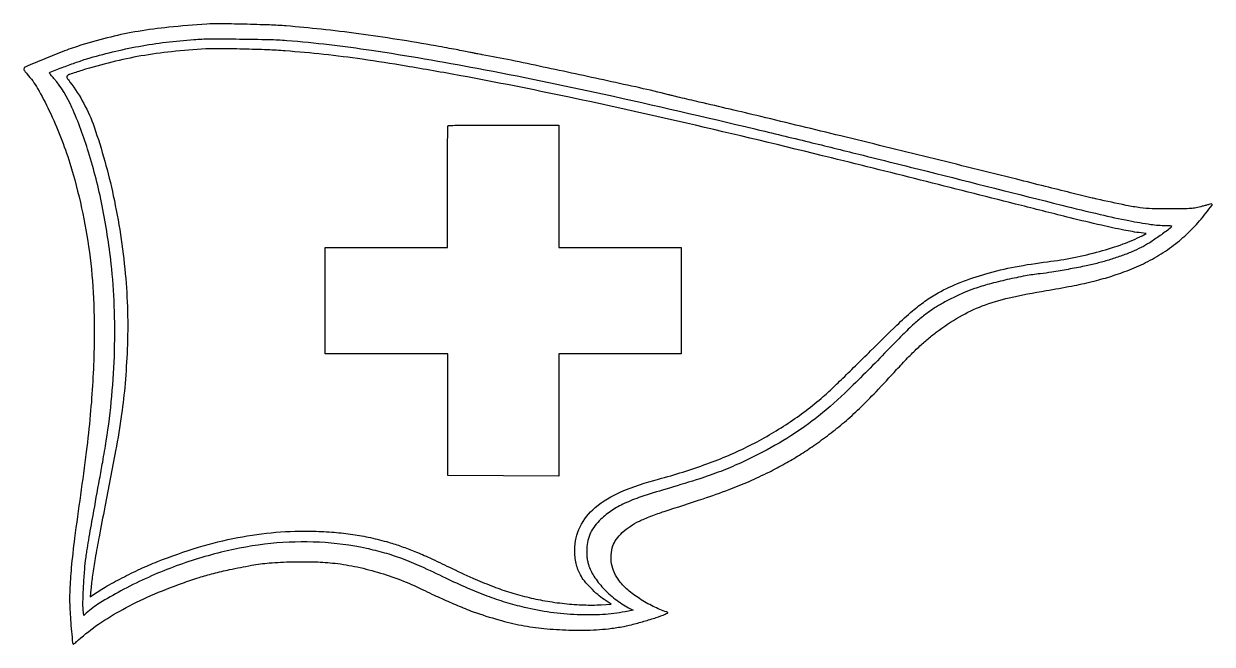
# Model space of a CAD drawing. Extents: x 194 to 1389, y 213 to 837.
import ezdxf

# ---------------------------------------------------------------- set-up
doc = ezdxf.new("R2010")
doc.units = 0

msp = doc.modelspace()

# ---------------------------------------------------------------- linework, layer by layer
for points in [[(378, 836.418694, 0.008622), (339.802405, 833.229402, 0.016216), (309.119183, 829.125094, 0.018293), (281.382885, 823.445329, 0.015417), (252.487822, 815.467112, 0.014511), (235.063672, 809.513514, 0.009239), (215.137384, 801.629773, 0.002629), (195.474121, 793.305115, 0.29979), (194, 791.067491, 0.139), (194.172271, 790.459781, 0.014668), (194.990852, 789.215236, 0.01724), (196.08128, 787.76769, 0.013019), (197.373114, 786.252881, -0.052821), (207.796316, 771.854979, -0.018694), (219.647307, 749.294745, -0.01813), (231.043919, 723.076682, -0.01899), (240.320061, 696.5, -0.019982), (252.172199, 651.563012, -0.021941), (259.972503, 607.198357, -0.021201), (264.038524, 560.993237, -0.016445), (264.669195, 510.5, -0.009212), (263.380356, 477.317559, -0.008762), (260.85805, 443.645597, -0.00778), (256.845837, 406.589006, -0.004758), (251.017273, 363, 0.003126), (245.065374, 319.568386, 0.009423), (241.751531, 289.862427, 0.013579), (240.284491, 267.356613, 0.021396), (240.378365, 248, 0.006478), (241.010569, 237.578924, 0.004631), (241.976817, 225.937365, 0.001075), (243.07051, 214.364139, 0.154107), (243.598745, 213.122298, 0.39508), (243.864803, 213.092834, 0.004828), (245.361191, 214.234832, 0.011059), (247.118791, 215.666772, 0.006636), (249.14453, 217.440036, -0.033712), (269.257122, 233.208436, -0.024443), (293.547194, 248.055376, -0.022175), (321.747814, 261.866862, -0.016985), (353.667541, 274.509217, -0.008872), (370.233784, 280.098581, -0.013842), (384.705186, 284.259514, -0.011958), (400.82021, 288.00519, -0.004812), (423, 292.382222, -0.027056), (440.826053, 294.73303, -0.013163), (463.766154, 295.896991, -0.013143), (487.255875, 295.852064, -0.021912), (506.978849, 294.429271, -0.02452), (529.380855, 290.702189, -0.020569), (552.685654, 284.626581, -0.020355), (575.690186, 276.570151, -0.022482), (597.195401, 266.901362, 0.011291), (606.774014, 262.334484, 0.00298), (622.293087, 255.471788, 0.002699), (637.771647, 248.836151, 0.015946), (646.00086, 245.665976, 0.014674), (671.672323, 237.542294, 0.02212), (694.499322, 232.127643, 0.022888), (717.121501, 228.872758, 0.017388), (742.130045, 227.311224, 0.008208), (757.319681, 227.141524, 0.014112), (769.96723, 227.564946, 0.015034), (781.997715, 228.671898, 0.011089), (795.23577, 230.591418, 0.020061), (805.060239, 232.647353, 0.009233), (817.678576, 236.069991, 0.009183), (830.051743, 239.92052, 0.022194), (839, 243.334174, 0.007673), (841.008081, 244.240998, 0.132511), (841.552431, 244.702302, 0.444273), (841.461129, 245.089003, 0.046481), (840.5, 245.506601, -0.035689), (826.899974, 251.070444, -0.029041), (813.218872, 258.862792, -0.029951), (801.273312, 267.677085, -0.057464), (793.077067, 276.293407, -0.053923), (787.997187, 284.80892, -0.061566), (785.130279, 293.847204, -0.063737), (784.607031, 303.036488, -0.064943), (786.425193, 312, -0.076868), (789.901308, 318.624134, -0.045809), (795.84044, 325.284051, -0.041133), (803.708966, 331.50222, -0.033923), (813, 336.806286, -0.013563), (818.050676, 339.084762, -0.006423), (824.675, 341.759964, -0.006361), (831.681328, 344.383173, -0.008947), (838, 346.530791, 0.002927), (877.324184, 359.370417, 0.009523), (903.162369, 368.524678, 0.013376), (923.429214, 376.767689, 0.012995), (943.424939, 386.157575, 0.010815), (959.362284, 394.589847, 0.012887), (974.000071, 403.246153, 0.012549), (988.491986, 412.842952, 0.009357), (1004, 424.119846, 0.015436), (1019.244151, 436.404656, 0.013828), (1034.286149, 450.052273, 0.011336), (1051.036832, 466.862027, 0.005492), (1071.726181, 489.071253, -0.007392), (1082.815499, 500.884865, -0.011352), (1092.794418, 510.747242, -0.012786), (1102.190856, 519.17746, -0.015154), (1111.5, 526.634426, -0.029647), (1135.034473, 542.248985, -0.041064), (1157.890092, 553.132985, -0.034897), (1184.910877, 561.272445, -0.014873), (1222, 568.523727, 0.006595), (1247.726109, 573.112665, 0.012633), (1268.215261, 577.586437, 0.014829), (1286.057765, 582.522451, 0.015018), (1303.5, 588.488723, 0.027342), (1322.105241, 596.670166, 0.026721), (1339.85491, 606.889317, 0.02728), (1356.038166, 618.697796, 0.031959), (1369.955598, 631.632222, 0.012832), (1376.153245, 638.523803, 0.009386), (1382.687891, 646.473732, 0.002584), (1388.90287, 654.414912, 0.377627), (1388.834196, 655.499138, 0.255348), (1388.512842, 655.593422, 0.002003), (1385.797154, 654.990049, 0.006609), (1382.654454, 654.234777, 0.00412), (1378.990712, 653.270686, -0.017187), (1372.783417, 651.809556, -0.028667), (1367.468684, 651.063342, -0.016926), (1360.46427, 650.724579, -0.00259), (1346.5, 650.594731, -0.008358), (1328.610943, 650.820074, -0.026205), (1316.633075, 651.800951, -0.017782), (1302.655506, 654.195508, -0.0023), (1273, 660.511046, -0.0068), (1268.285505, 661.605116, -0.000167), (1246.671875, 666.939293, -0.000362), (1221.326525, 673.222852, -0.000246), (1192.5, 680.406645, 0.000767), (1104.264961, 702.297802, 0.000756), (1015.506674, 724.032, 0.000792), (935.003203, 743.480874, 0.001737), (873.311647, 758.055053, -0.000517), (863.241409, 760.408138, -0.000629), (853.815202, 762.633526, -0.000528), (845.889102, 764.524128, -0.004409), (842.311647, 765.414875, 0.00924), (813.357248, 772.327839, 0.001092), (748.703787, 786.358763, 0.001084), (683.965605, 800.113367, 0.009382), (655, 805.636618, -0.005254), (653.507405, 805.90848, -0.000744), (650.44375, 806.504545, -0.000848), (646.820524, 807.221455, -0.000722), (643, 807.989872, 0.002223), (636.440091, 809.288781, 0.001366), (628.703769, 810.763004, 0.001147), (619.523389, 812.464624, 0.000668), (608.5, 814.466491, 0.005682), (569.588965, 821.023541, 0.005727), (530.642307, 826.676044, 0.005918), (492.994044, 831.247667, 0.00743), (458, 834.5519, 0.010709), (441.086784, 835.531703, 0.003279), (415.497644, 836.296782, 0.00275), (390.230988, 836.747342, 0.019599)], [(458.5, 820.03141, -0.017699), (543.67704, 810.156065, -0.008984), (650.047568, 792.029726, -0.007555), (777.63523, 765.918776, -0.004477), (929, 731.127323, -0.00094), (983.44238, 717.991017, -0.001186), (1033.761808, 705.622819, -0.000664), (1102.555522, 688.443566, -0.000104), (1238, 654.3991, 0.004077), (1276.337832, 645.085975, 0.009366), (1305.376058, 638.853537, 0.011943), (1327.402537, 635.099611, 0.036246), (1342.551216, 634, -0.00885), (1344.640383, 633.963017, -0.014669), (1346.39942, 633.848984, -0.008336), (1347.819431, 633.691081, -0.377368), (1348, 633.485904, -0.236847), (1346.870001, 631.234214, -0.005158), (1336.667422, 623.791678, -0.012394), (1326.209766, 616.711681, -0.025722), (1317.654258, 611.82547, -0.019157), (1308.311794, 607.550195, -0.011846), (1297.039463, 603.214714, -0.011455), (1284.974542, 599.208873, -0.012838), (1273.186137, 595.921089, -0.011317), (1260.684846, 593.077191, -0.005124), (1244.195261, 589.89223, -0.005073), (1227.850084, 587.079644, -0.013139), (1216, 585.482364, 0.019079), (1201.261622, 583.317254, 0.009781), (1182.965564, 579.540348, 0.00978), (1164.698234, 575.017854, 0.017789), (1150, 570.506144, 0.017957), (1139.680232, 566.511667, 0.012855), (1128.434903, 561.341658, 0.01289), (1117.522012, 555.626717, 0.018646), (1108.217035, 549.979452, 0.021749), (1098.829474, 543.188442, 0.017026), (1089.242301, 535.050782, 0.012429), (1077.74585, 524.064588, 0.004532), (1062, 507.961091, -0.008979), (1023.148184, 468.927441, -0.02284), (993.215206, 442.456136, -0.028474), (965.24389, 422.423847, -0.023627), (933.415285, 404.313101, -0.011227), (911.914266, 393.989939, -0.016131), (892.400888, 385.90242, -0.013685), (870.159827, 378.202633, -0.005564), (839.5, 368.893294, 0.009479), (814.569976, 361.110019, 0.028032), (797.903692, 354.499201, 0.03886), (785.416756, 347.492348, 0.040779), (774.378277, 338.737253, 0.040306), (768.319591, 332.07742, 0.05318), (764.023599, 325.091479, 0.054384), (761.363859, 317.485922, 0.045026), (760.184767, 308.981393, 0.012368), (760.074923, 304.214545, 0.026185), (760.274489, 300.526138, 0.028732), (760.840843, 297.100819, 0.018396), (761.870377, 293.200844, 0.069951), (767.321676, 281.456178, 0.043332), (776.672691, 269.428476, 0.041034), (788.691087, 258.425444, 0.042951), (802.171053, 249.719448), (806.842105, 247.242337), (798.671053, 245.644197, -0.034512), (776.071843, 242.823966, -0.024544), (750.537026, 242.668774, -0.023529), (723.785931, 245.084236, -0.023843), (697.5, 249.997298, -0.016105), (678.797133, 255.06612, -0.015001), (660.00553, 261.437006, -0.013812), (640.219752, 269.442865, -0.009835), (618.5, 279.450856, 0.007105), (593.462921, 291.153565, 0.016358), (574.240126, 299.062348, 0.019819), (556.995348, 304.738313, 0.017131), (538.5, 309.344529, 0.040123), (491.212472, 315.50853, 0.037624), (442.502328, 314.251862, 0.035911), (392.411365, 305.509182, 0.030183), (341.002655, 289.328248, 0.016391), (316.204712, 278.900452, 0.015211), (291.506468, 266.624915, 0.015453), (270.183894, 254.343137, 0.047165), (256.879089, 244.275961), (254.258178, 241.873168), (253.735318, 247.686584, -0.03052), (253.496212, 256.021775, -0.005438), (254.170028, 271.602939, -0.006297), (255.256894, 287.87625, -0.013163), (256.595049, 300.5, -0.006913), (257.551852, 307.017715, -0.001665), (259.322105, 317.7875, -0.001709), (261.437271, 330.134375, -0.001696), (263.642431, 342.5, 0.000126), (270.282398, 379.069666, 0.00098), (273.343741, 396.14483, 0.002078), (275.271033, 407.286479, 0.002709), (276.937241, 417.5, 0.016296), (282.527752, 462.460611, 0.015784), (285.253217, 508.171128, 0.016077), (285.066439, 553.047478, 0.01883), (281.920547, 595.5, 0.021545), (272.837861, 653.739487, 0.025505), (259.120114, 707.734775, 0.027758), (242.460386, 752.635198, 0.073325), (224.377366, 781.659492, -0.004569), (222.699736, 783.673899, -0.006989), (221.285851, 785.453709, -0.002947), (220.113593, 786.991115, -0.162804), (220, 787.330731, -0.310865), (220.611798, 788.219662, -0.000962), (234.135753, 793.361045, -0.005611), (247.090367, 798.09202, -0.011071), (257.5, 801.504552, -0.014941), (283.123299, 808.451792, -0.013965), (309.697258, 814.031353, -0.013706), (337.04797, 818.210288, -0.013103), (365, 820.958471, -0.017318), (380.991428, 821.553084, -0.003112), (410.80738, 821.443045, -0.003301), (440.728097, 820.9488, -0.014229)], [(377, 811.406061, 0.012206), (342.618553, 808.647829, 0.016735), (311.879237, 804.380825, 0.017466), (282.561964, 798.244576, 0.015441), (252.5, 789.855575, 0.002705), (240.059674, 785.892214, 0.113739), (237.675498, 784.461971, 0.350366), (237.433942, 782.613627, 0.027529), (240.430168, 778.22554, -0.080341), (264.753938, 733.037724, -0.030572), (284.059402, 663.911808, -0.029561), (296.077875, 585.51118, -0.033797), (298.006838, 509.69578, -0.010314), (295.830594, 475.065286, -0.014382), (292.356425, 444.217329, -0.010668), (286.338613, 407.452978, -0.003091), (275.495421, 351, 0.001989), (269.67731, 321.065508, 0.005097), (265.773808, 299.342608, 0.006919), (263.150215, 282.415145, 0.011431), (261.460459, 268.047111), (260.756267, 260.594223), (263.128133, 262.279486, -0.023845), (275.762138, 270.378762, -0.011067), (292.865162, 279.727928, -0.010914), (311.34798, 288.800173, -0.014638), (328.5, 296.157251, -0.020659), (369.663101, 310.469055, -0.025343), (409.172635, 320.247638, -0.026697), (447.596275, 325.606252, -0.028587), (485.5, 326.668894, -0.012353), (506.287615, 325.548696, -0.017021), (524.868356, 323.447982, -0.017771), (542.614256, 320.179171, -0.015641), (560.864068, 315.539125, -0.014121), (573.941643, 311.371709, -0.012966), (587.145059, 306.361687, -0.010478), (602.390494, 299.743691, -0.004804), (622, 290.509208, 0.006692), (645.512219, 279.545121, 0.013844), (664.21567, 271.741518, 0.016121), (681.355926, 265.767995, 0.013713), (699.791063, 260.552963, 0.019759), (718.064969, 256.681977, 0.016149), (737.859983, 253.954225, 0.01642), (757.30717, 252.555401, 0.023889), (774.499281, 252.706691), (784.811367, 253.290658), (777.655683, 257.970507, -0.035181), (771.15978, 262.90379, -0.020586), (764.081585, 269.645004, -0.020559), (757.772097, 276.730941, -0.047023), (753.781689, 282.659778, -0.035871), (751.236909, 288.256916, -0.032907), (749.431965, 294.322684, -0.031001), (748.357665, 300.918946, -0.024871), (748, 308.104764, -0.115443), (753.372981, 331.065764, -0.103138), (768.510244, 350.358516, -0.075917), (794.489418, 366.230053, -0.034564), (832.266089, 379.075724, 0.022417), (880.886049, 394.302389, 0.028907), (923.869756, 412.786814, 0.030509), (962.486952, 435.150799, 0.030725), (998, 462.00014, 0.013261), (1003.689465, 467.146386, 0.001602), (1015.871875, 478.842422, 0.001904), (1030.254112, 492.845589, 0.001566), (1045.5, 507.897174, -0.003279), (1071.876093, 533.759306, -0.015112), (1087.691603, 548.164921, -0.024689), (1100.215206, 557.868276, -0.024747), (1113.624798, 566.28168, -0.03418), (1135.631415, 576.709746, -0.024258), (1161.518503, 585.451944, -0.021985), (1190.908581, 592.433066, -0.016897), (1223.5, 597.540885, 0.018425), (1249.859656, 601.75459, 0.018417), (1275.84126, 607.898014, 0.019441), (1299.44519, 615.404283, 0.032648), (1318.5, 623.732511), (1322.5, 625.801346), (1317.5, 626.476795, -0.015665), (1300.212209, 629.366189, -0.007062), (1277.72518, 634.183941, -0.004633), (1246.110479, 641.734709, -0.001327), (1197.25671, 654.020164, 0.001674), (1006.21552, 701.921216, 0.003727), (860.407668, 736.811199, 0.00477), (740.905482, 763.268076, 0.006642), (633.426506, 784.502347, 0.003472), (578.38986, 794.223453, 0.006797), (534.401473, 801.064752, 0.008038), (495.62418, 805.922396, 0.00822), (457, 809.489993, 0.009263), (439.065031, 810.515899, 0.003667), (414.384496, 811.288153, 0.003276), (390.377073, 811.705765, 0.016622)], [(732, 673.5), (732, 612), (793.5, 612), (855, 612), (855, 558.5), (855, 505), (793.5, 505), (732, 505), (732, 443.491604), (732, 381.983208), (676.25, 382.241604), (620.5, 382.5), (620.5, 443.750084), (620.5, 505.000168), (558.75, 505.000084), (497, 505), (497, 558.5), (497, 612), (558.5, 612), (620, 612), (620, 672.833333, -0.001026), (620.047972, 696.205436, -0.001684), (620.195833, 715.992708, -0.000162), (620.393332, 733.684019, -0.195929), (620.666667, 734.333333, -0.195618), (621.314519, 734.606508, -0.000195), (637.391667, 734.804167, -0.001848), (655.403535, 734.952021, -0.001128), (676.666667, 735), (732, 735)]]:
    msp.add_lwpolyline(points, format="xyb", close=True)

doc.saveas('drawing.dxf')
